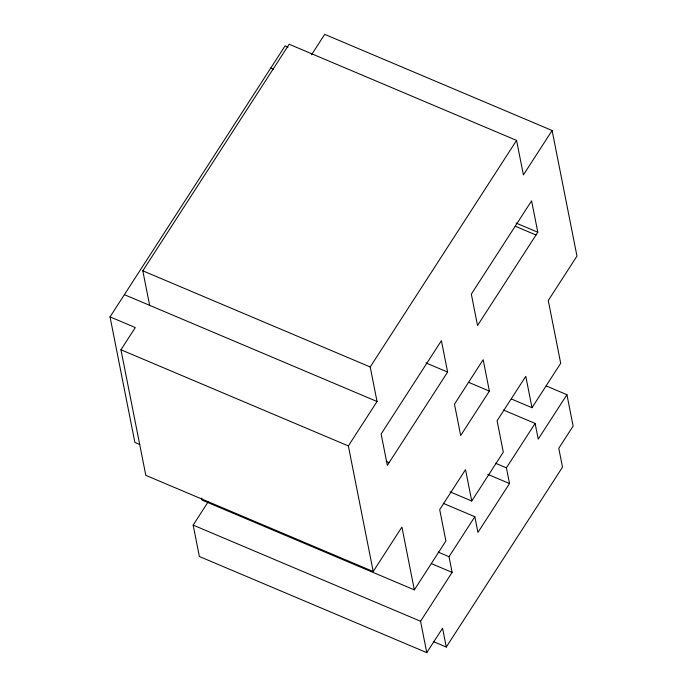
<?xml version="1.0" encoding="UTF-8"?>
<svg xmlns="http://www.w3.org/2000/svg" width="687" height="687" viewBox="0 0 687 687"><rect width="100%" height="100%" fill="white"/><g stroke="black" fill="none" stroke-linecap="round" stroke-linejoin="round"><path stroke-width="1.03" d="M139.753 444.506L134.892 442.454L110.032 316.879L285.088 45.883L288.008 47.111M149.646 305.354L142.81 270.815L289.167 44.243L516.572 140.406L523.408 174.936L552.108 130.504L324.702 34.35L311.503 54.788M201.686 498.023L202.107 500.119L414.338 589.867L401.912 527.075L373.213 571.507L145.816 475.344L120.946 349.777L135.296 327.562L110.032 316.879M433.488 641.641L446.284 647.051L442.557 628.219L426.773 652.65L199.376 556.496L193.159 525.1L208.084 501.999M373.213 571.507L348.352 445.932L377.043 401.509L370.207 366.978L516.572 140.406M447.615 372.071L387.348 465.365L381.13 433.969L441.397 340.675L447.615 372.071L425.906 362.891M537.801 232.232L477.542 325.526L471.325 294.139L531.592 200.844L537.801 232.232L516.092 223.052M489.384 391.109L460.685 435.532L454.476 404.136L483.167 359.713L489.384 391.109L468.663 382.341M414.338 589.867L445.906 540.995L439.697 509.599L465.52 469.616L471.737 501.012L450.019 491.832M471.737 501.012L503.305 452.14L497.087 420.753L525.787 376.321L532.004 407.717L511.274 398.949M532.004 407.717L560.704 363.294L548.269 300.502L576.968 256.079L552.108 130.504M426.773 652.65L420.556 621.254L452.123 572.391L449.015 556.693L474.846 516.71L443.261 503.348M474.846 516.71L477.954 532.408L509.522 483.536L506.413 467.838L535.113 423.415L503.519 410.053M546.242 385.939L566.921 394.682L538.222 439.113L535.113 423.415M446.284 647.051L562.516 467.126L558.789 448.293L573.13 426.077L566.921 394.682M270.738 68.09L273.658 69.327M515.284 226.246L536.015 235.006M142.81 270.815L370.207 366.978M124.381 294.663L377.043 401.509M495.559 463.244L506.413 467.838M487.804 474.356L509.522 483.536M386.18 461.338L389.143 462.591M120.946 349.777L348.352 445.932M438.16 552.099L449.015 556.693M431.393 563.623L452.123 572.391M193.159 525.1L420.556 621.254"/></g></svg>
